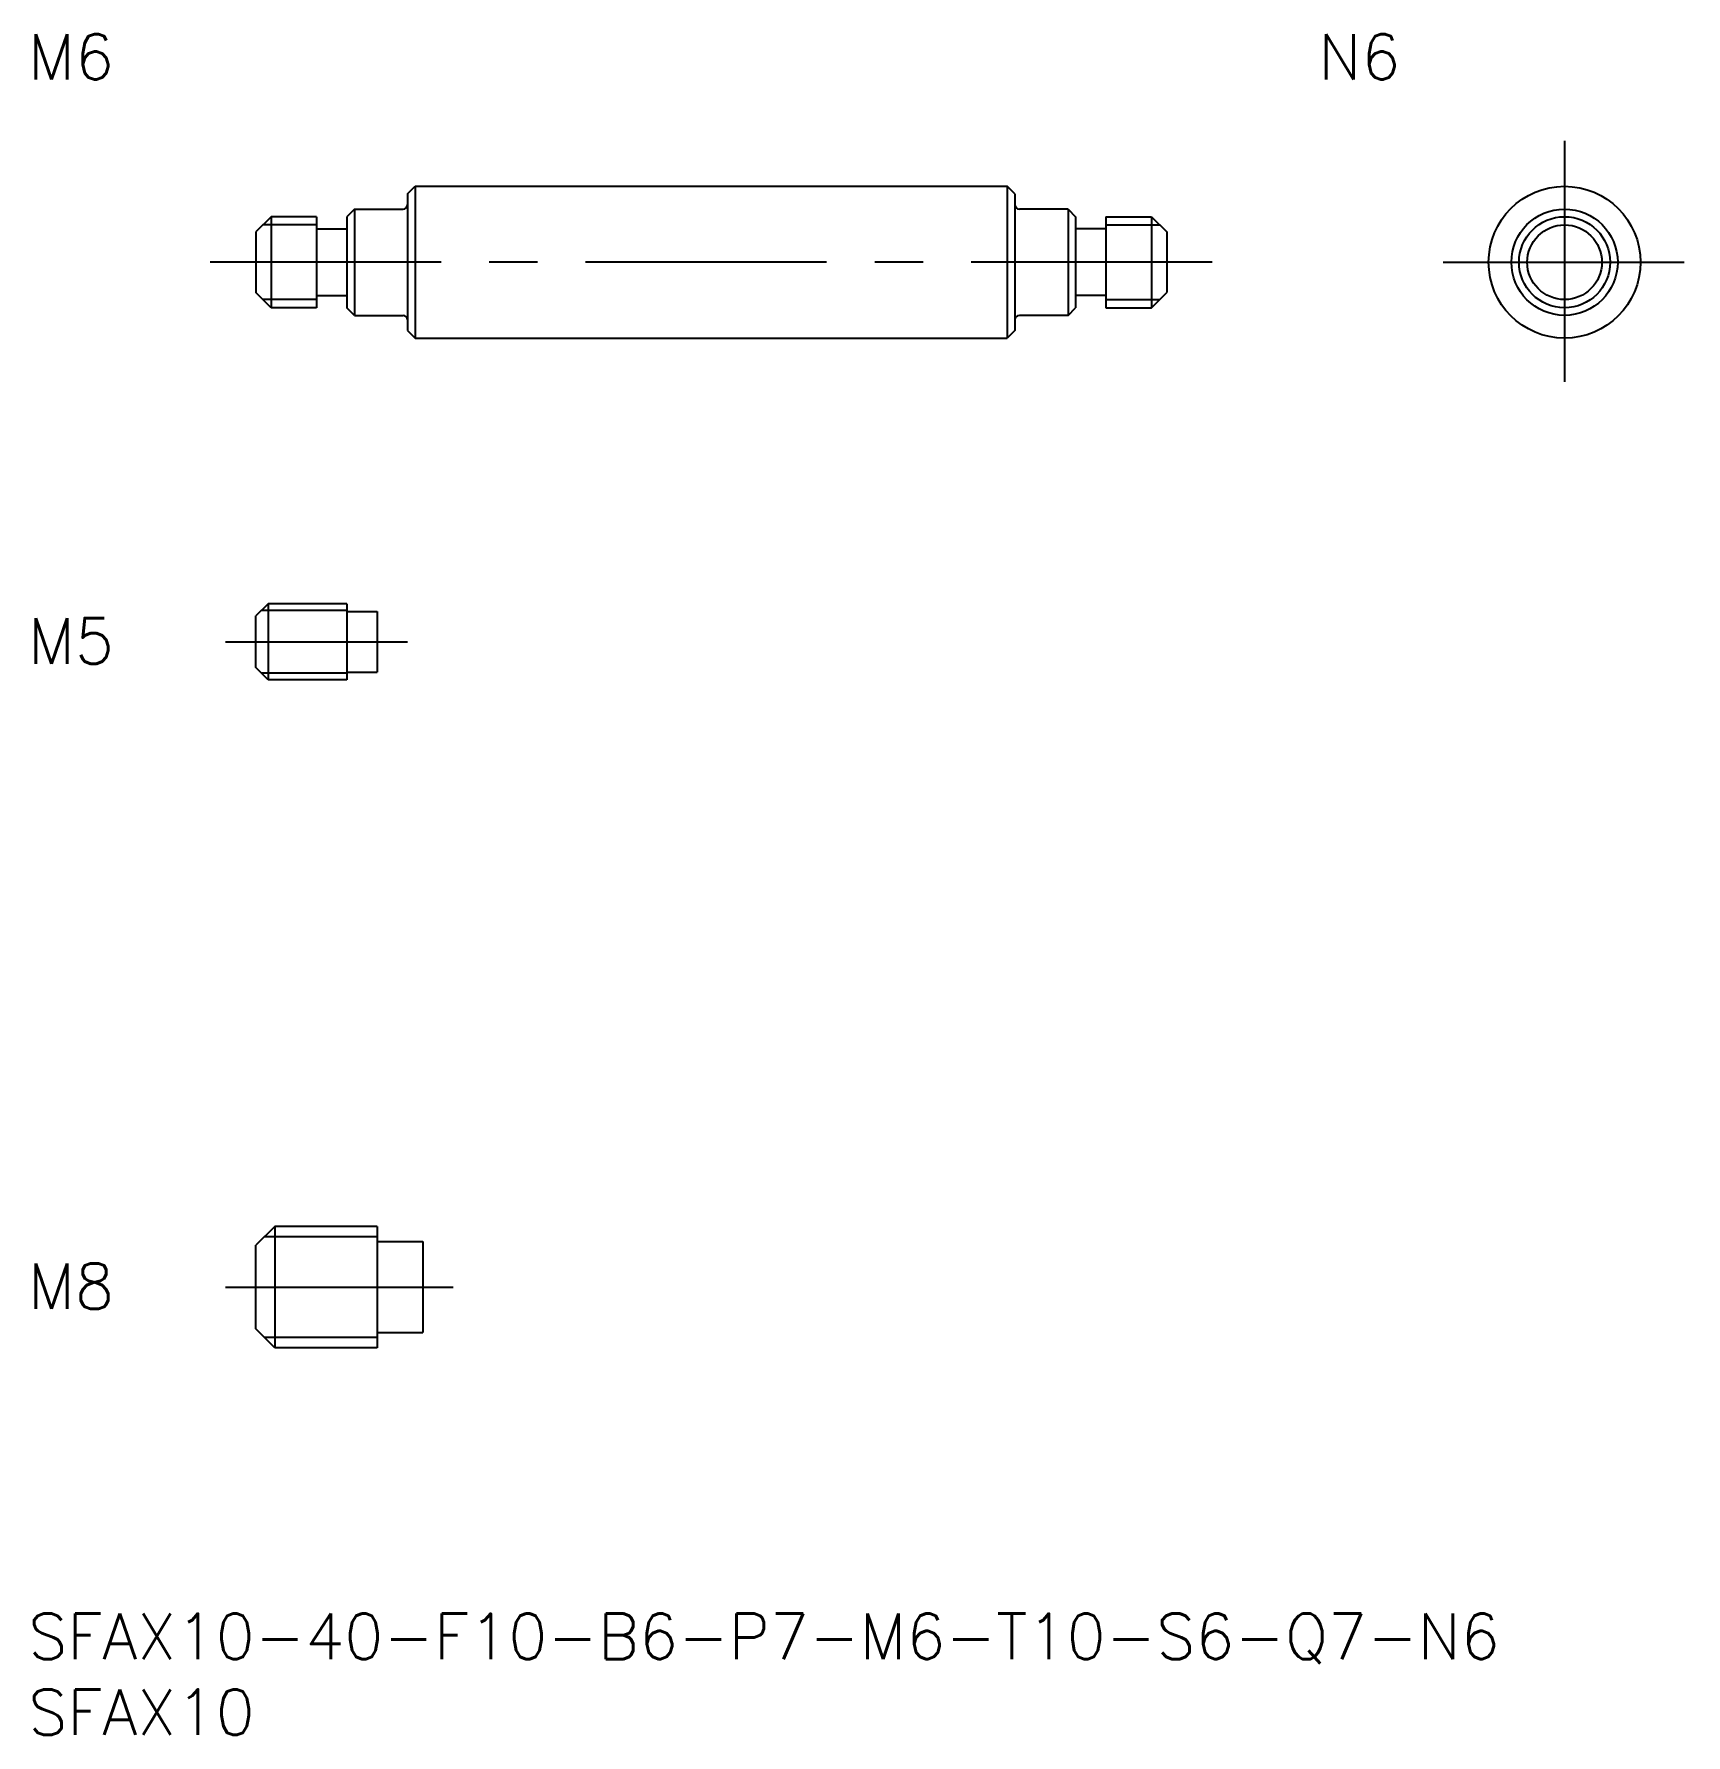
# Model space of a CAD drawing. Extents: x 0 to 109, y -8 to 104.
import ezdxf

# ---------------------------------------------------------------- set-up
doc = ezdxf.new("R2010")
doc.units = 0
doc.header["$LTSCALE"] = 0.5
doc.linetypes.add('CENTER', pattern=[50.8, 31.75, -6.35, 6.35, -6.35])
for name, color, linetype in [('MSM_CENTER', 1, 'CENTER'), ('MSM_CONTINUOUS', 7, 'CONTINUOUS'), ('MSM_NARROW', 5, 'CONTINUOUS'), ('MSM_PART_NUMBER', 7, 'CONTINUOUS')]:
    doc.layers.add(name, color=color, linetype=linetype)
doc.styles.get("Standard").update_dxf_attribs({"font": 'txt.shx', "height": 1, "bigfont": 'bigfont.shx'})

# ---------------------------------------------------------------- blocks, each defined once
blk = doc.blocks.new('*U10')
at = {"layer": 'MSM_PART_NUMBER'}
blk.add_text('SFAX10-40-F10-B6-P7-M6-T10-S6-Q7-N6', height=3, dxfattribs=at).set_placement((0, -3))
blk = doc.blocks.new('*U11')
at = {"layer": 'MSM_PART_NUMBER'}
blk.add_text('SFAX10', height=3, dxfattribs=at).set_placement((0, -8))
blk = doc.blocks.new('*U12')
at = {"layer": 'MSM_PART_NUMBER'}
blk.add_text('M8', height=3, dxfattribs=at).set_placement((0, 20.06))
blk = doc.blocks.new('*U13')
at = {"layer": 'MSM_PART_NUMBER'}
blk.add_text('M5', height=3, dxfattribs=at).set_placement((0, 62.56))
blk = doc.blocks.new('*U14')
at = {"layer": 'MSM_PART_NUMBER'}
blk.add_text('M6', height=3, dxfattribs=at).set_placement((0, 101.03))
blk = doc.blocks.new('*U15')
at = {"layer": 'MSM_PART_NUMBER'}
blk.add_text('N6', height=3, rotation=360, dxfattribs=at).set_placement((85, 101.03))

msp = doc.modelspace()

# ---------------------------------------------------------------- linework, layer by layer
at = {"layer": 'MSM_CENTER'}
for p, q in [((101.21, 97), (101.21, 81)), ((78, 89), (12, 89)), ((93.21, 89), (109.21, 89)), ((13, 64), (25, 64)), ((13, 21.5), (28, 21.5))]:
    msp.add_line(p, q, dxfattribs=at)
at = {"layer": 'MSM_CONTINUOUS'}
for p, q in [((25, 93.5), (25.5, 94)), ((25, 93.5), (25, 92.8)), ((25.5, 94), (25.5, 84)), ((25.5, 94), (64.5, 94)), ((64.5, 94), (64.5, 84)), ((65, 93.5), (64.5, 94)), ((65, 93.5), (65, 92.8)), ((16, 92), (15, 91)), ((16, 92), (16, 86)), ((19, 92), (16, 92)), ((19, 92), (19, 86)), ((21.5, 92.5), (21, 92)), ((21, 92), (21, 86)), ((21.5, 92.5), (21.5, 85.5)), ((21.5, 92.5), (24.7, 92.5)), ((25, 92.8), (25, 84.5)), ((65, 92.8), (65, 84.5)), ((68.5, 92.5), (65.3, 92.5)), ((68.5, 92.5), (68.5, 85.5)), ((68.5, 92.5), (69, 92)), ((69, 92), (69, 86)), ((71, 92), (71, 86)), ((71, 92), (74, 92)), ((74, 92), (75, 91)), ((74, 92), (74, 86)), ((15, 91), (15, 87)), ((19, 91.2), (21, 91.2)), ((71, 91.2), (69, 91.2)), ((75, 91), (75, 87)), ((16, 86), (15, 87)), ((19, 86.8), (21, 86.8)), ((71, 86.8), (69, 86.8)), ((74, 86), (75, 87)), ((19, 86), (16, 86)), ((21.5, 85.5), (21, 86)), ((21.5, 85.5), (24.7, 85.5)), ((68.5, 85.5), (65.3, 85.5)), ((68.5, 85.5), (69, 86)), ((71, 86), (74, 86)), ((25, 84.5), (25.5, 84)), ((65, 84.5), (64.5, 84)), ((25.5, 84), (64.5, 84)), ((15.8, 66.5), (15, 65.7)), ((21, 66.5), (15.8, 66.5)), ((15.8, 66.5), (15.8, 61.5)), ((21, 66.5), (21, 61.5)), ((15, 62.3), (15, 65.7)), ((21, 66), (23, 66)), ((23, 66), (23, 62)), ((15.8, 61.5), (15, 62.3)), ((21, 62), (23, 62)), ((21, 61.5), (15.8, 61.5)), ((16.25, 25.5), (15, 24.25)), ((23, 25.5), (16.25, 25.5)), ((16.25, 25.5), (16.25, 17.5)), ((23, 25.5), (23, 17.5)), ((15, 18.75), (15, 24.25)), ((23, 24.5), (26, 24.5)), ((26, 24.5), (26, 18.5)), ((16.25, 17.5), (15, 18.75)), ((23, 18.5), (26, 18.5)), ((23, 17.5), (16.25, 17.5))]:
    msp.add_line(p, q, dxfattribs=at)
for radius in [5, 3.5, 3]:
    msp.add_circle((101.21, 89), radius, dxfattribs=at)
for centre, start, end in [((24.7, 92.8), 270, 0), ((65.3, 92.8), 180, 270), ((24.7, 85.2), 0, 90), ((65.3, 85.2), 90, 180)]:
    msp.add_arc(centre, 0.3, start, end, dxfattribs=at)
at = {"layer": 'MSM_NARROW'}
for p, q in [((19, 91.46), (15.46, 91.46)), ((71, 91.46), (74.54, 91.46)), ((19, 86.54), (15.46, 86.54)), ((71, 86.54), (74.54, 86.54)), ((21, 66.07), (15.37, 66.07)), ((21, 61.93), (15.37, 61.93)), ((23, 24.82), (15.57, 24.82)), ((23, 18.18), (15.57, 18.18))]:
    msp.add_line(p, q, dxfattribs=at)
msp.add_circle((101.21, 89), 2.46, dxfattribs=at)

# ---------------------------------------------------------------- block references
at = {"layer": 'MSM_CONTINUOUS'}
for name in ['*U14', '*U15', '*U13', '*U12', '*U10', '*U11']:
    msp.add_blockref(name, (0, 0), dxfattribs=at)

doc.saveas('drawing.dxf')
